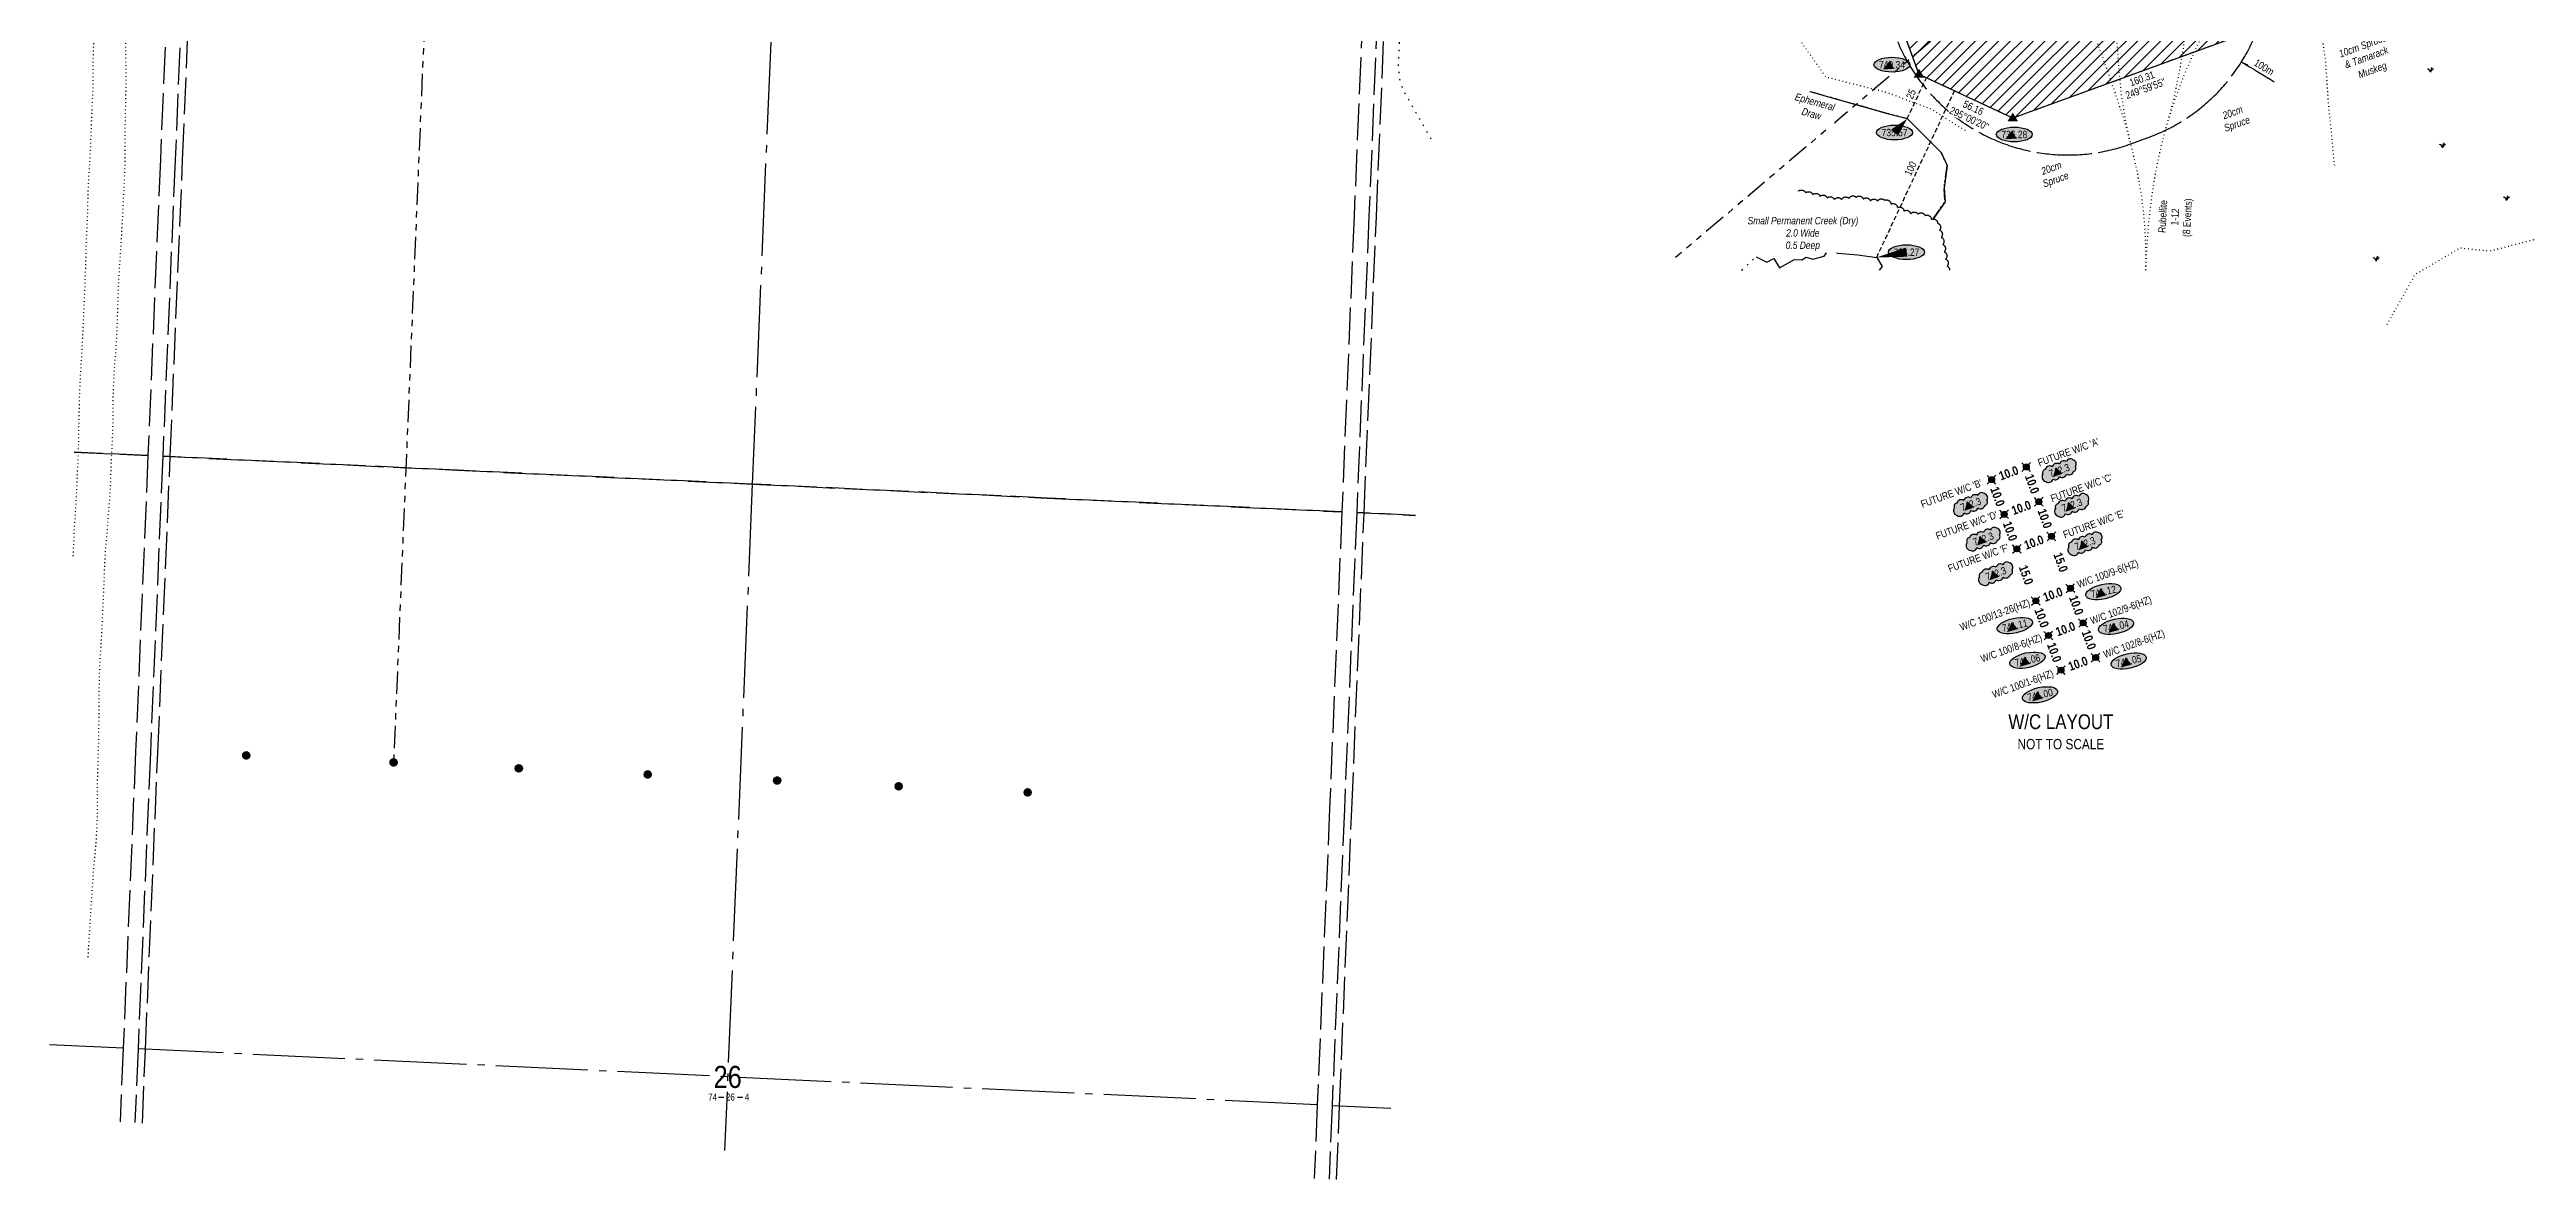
# Model space of a CAD drawing. Extents: x 316196 to 321784, y 6147332 to 6151625.
# Drawn here: x 316196 to 319555, y 6147332 to 6148864 of the extents above; entities that cross this region are included whole.
import ezdxf
from ezdxf.enums import TextEntityAlignment as Align

# ---------------------------------------------------------------- set-up
doc = ezdxf.new("R2010")
doc.units = 0
doc.header["$LTSCALE"] = 5
for name, pattern in [('0', [1, 1, 0]), ('foc-ACCESSROAD', [3.75, 2.5, -1.25]), ('foc-BUFFER', [16.75, 15, -1.75]), ('foc-DOT', [1, 0.2, -0.8]), ('foc-DRILLPATH', [14.75, 6, -1.75, 1.75, -1.75, 1.75, -1.75]), ('foc-QUARTERLINE', [33, 25, -3, 2, -3]), ('foc-TIELINE', [1.875, 1.25, -0.625]), ('foc-TOPO', [1, 0.2, -0.8]), ('foc-TOPO-ephemeral', [6.25, 3.125, -0.625, 0.625, -0.625, 0.625, -0.625]), ('foc-UNSURVEYED', [12.5, 10, -2.5]), ('foc-WHEELTRACKS', [2, 0.4, -1.6])]:
    doc.linetypes.add(name, pattern=pattern)
for name, color, linetype in [('10', 1, 'Continuous'), ('9', 3, 'Continuous'), ('ABADATA-DRILL-T', 8, 'Continuous'), ('AUX-BUFFER', 7, 'foc-BUFFER'), ('C-WS', 13, 'foc-ACCESSROAD'), ('DETAIL-HZ-Existing', 8, 'foc-DOT'), ('DETAIL-T', 7, 'Continuous'), ('L-BD', 7, 'Continuous'), ('L-BD1', 253, 'Continuous'), ('L-MON', 1, 'Continuous'), ('L-SECLBL', 7, 'Continuous'), ('L-SECQ', 8, 'foc-QUARTERLINE'), ('L-USEC', 7, 'foc-UNSURVEYED'), ('P-ELEVATION', 7, 'Continuous'), ('P-PDRILLPATH', 12, 'foc-DRILLPATH'), ('P-PROPOSED', 10, 'Continuous'), ('P-PROPOSED-EXISTING-H', 59, 'Continuous'), ('P-TXT', 4, 'Continuous'), ('T-BUSH', 110, '0'), ('T-BUSH-T', 110, 'Continuous'), ('T-CREEK', 160, 'Continuous'), ('T-DRAW', 143, 'foc-TOPO-ephemeral'), ('T-GENERAL', 48, 'foc-TOPO'), ('T-LOW-AREA', 48, 'foc-TOPO'), ('T-TIE', 201, 'foc-TIELINE'), ('T-VEGETATION CHANGE', 104, 'foc-TOPO'), ('T-WATER-P3', 160, 'foc-WHEELTRACKS'), ('T-WATER-T', 170, 'Continuous')]:
    doc.layers.add(name, color=color, linetype=linetype)
doc.layers.add('T-TEXT', color=48, linetype='Continuous', lineweight=18)
doc.layers.add('T-TIE-T', color=201, linetype='Continuous', lineweight=18)
doc.styles.add('80', font='ARIALN.TTF', dxfattribs={"height": 10})
doc.styles.add('80CG', font='ARIALN.TTF', dxfattribs={"height": 10})
doc.styles.add('80L', font='ARIALN.TTF', dxfattribs={"height": 10})
doc.styles.add('80LS', font='ARIALNI.TTF', dxfattribs={"height": 10})
doc.styles.add('BOLD', font='ARIALNB.TTF')
doc.styles.add('foc-LtypeFont', font='ARIALN.TTF', dxfattribs={"height": 7.35})
doc.styles.add('SIMPLEX', font='ARIALN.TTF')
doc.linetypes.add('foc-TOPO-flowdirection-NOLINE', pattern='A,0,[">",foc-LtypeFont,S=0.3,R=0,X=0,Y=-0.945],-20,[">",foc-LtypeFont,S=0.3,R=0,X=0,Y=-0.945],0', length=20)
doc.dimstyles.new('CG2011', dxfattribs={"dimscale": 5, "dimtxt": 9, "dimasz": 2, "dimexe": 0.2, "dimexo": 0.0625, "dimgap": 0.5, "dimtad": 0, "dimtih": 1, "dimtoh": 1, "dimzin": 0, "dimdsep": 46, "dimtxsty": '80CG', "dimcen": 0.1, "dimse1": 1, "dimse2": 1, "dimclrd": 256, "dimclrt": 256, "dimaunit": 1, "dimadec": 4, "dimazin": 0, "dimtfac": 0.06, "dimtofl": 0, "dimtmove": 0, "dimatfit": 1, "dimfxl": 0.2, "dimtolj": 1, "dimtzin": 0, "dimlwd": -1, "dimarcsym": 0})

# ---------------------------------------------------------------- blocks, each defined once
blk = doc.blocks.new('L-SECLBL')
at = {"layer": '9', "color": 7}
for p, q in [((-5.1, -27.8), (-12.3, -27.8)), ((20.7, -27.8), (13.5, -27.8))]:
    blk.add_line(p, q, dxfattribs=at)
at = {"layer": '10', "color": 2, "style": 'SIMPLEX'}
blk.add_attdef('SEC', text='', height=30, dxfattribs=at).set_placement((0, 0), align=Align.MIDDLE)
at = {"layer": '10', "color": 5, "style": '80L'}
blk.add_attdef('TWP', text='', height=9.5, dxfattribs=at).set_placement((-14.4, -27.4), align=Align.MIDDLE_RIGHT)
blk.add_attdef('RGE', text='', height=9.5, dxfattribs=at).set_placement((3.6, -27.4), align=Align.MIDDLE_CENTER)
blk.add_attdef('MER', text='', height=9.5, dxfattribs=at).set_placement((23.2, -27.4), align=Align.MIDDLE_LEFT)
blk = doc.blocks.new('plbh')
at = {"layer": 'L-MON'}
h = blk.add_hatch(color=255, dxfattribs=at)
h.dxf.hatch_style = 1
edge = h.paths.add_edge_path()
edge.add_arc((0, 0), 1.16, 0, 360)
h = blk.add_hatch(color=256, dxfattribs=at)
h.dxf.hatch_style = 1
h.paths.add_polyline_path([(-0.96, 0, 1), (0.96, 0, 1)])
h.paths.add_polyline_path([(0.91, 0, -1), (-0.91, 0, -1)], flags=16)
h.paths.add_polyline_path([(0.45, 0, -1), (-0.45, 0, -1)], flags=0)
h = blk.add_hatch(color=256, dxfattribs=at)
h.dxf.hatch_style = 1
h.paths.add_polyline_path([(-0.45, 0, 1), (0.45, 0, 1)])
h.paths.add_polyline_path([(0.4, 0, -1), (-0.4, 0, -1)], flags=16)
at = {"layer": 'L-MON', "color": 240}
for radius in [0.96, 0.91, 0.45, 0.4]:
    blk.add_circle((0, 0), radius, dxfattribs=at)
blk = doc.blocks.new('MUSK')
at = {"layer": 'T-GENERAL', "linetype": 'Continuous'}
for centre, radius, start, end in [((-0.86, 0.03), 0.856, 357.79145, 88.28967), ((1.86, 0.15), 1.86, 140.73204, 184.68714), ((1.91, -0.8), 2.08, 122.44271, 157.21454)]:
    blk.add_arc(centre, radius, start, end, dxfattribs=at)
blk = doc.blocks.new('we')
at = {"layer": 'P-ELEVATION'}
h = blk.add_hatch(color=111, dxfattribs=at)
h.dxf.hatch_style = 1
edge = h.paths.add_edge_path()
edge.add_ellipse((0, 0), major_axis=(-24.4, 0), ratio=0.410256, start_angle=0, end_angle=360)
at = {"layer": 'P-ELEVATION', "color": 7, "flags": 128}
blk.add_lwpolyline([(0, 0, 12.5, 0, 0), (-12.4, -6.4, 0, 0, 0)], format="xyseb", dxfattribs=at)
at = {"layer": 'P-ELEVATION', "color": 7}
blk.add_ellipse((0, 0), major_axis=(-24.4, 0), ratio=0.410256, dxfattribs=at)
at = {"layer": 'P-ELEVATION', "style": '80'}
blk.add_attdef('ELEVATION', text='', height=10, dxfattribs=at).set_placement((0, 0), align=Align.MIDDLE_CENTER)
blk = doc.blocks.new('WC')
at = {"layer": 'L-MON'}
h = blk.add_hatch(color=255, dxfattribs=at)
h.dxf.hatch_style = 1
edge = h.paths.add_edge_path()
edge.add_arc((0, 0), 0.9, 0, 360)
at = {"layer": 'L-MON', "color": 240, "flags": 128}
for points in [[(-0.62, 0.5), (-1.23, 1.12)], [(0.52, 0.61), (1.13, 1.21)], [(-1.18, -1.18), (-0.56, -0.57)], [(1.16, -1.18), (0.56, -0.57)]]:
    blk.add_lwpolyline(points, dxfattribs=at)
at = {"layer": 'L-MON', "color": 240}
for radius in [0.8, 0.373]:
    blk.add_circle((0, 0), radius, dxfattribs=at)
blk = doc.blocks.new('*U612')
at = {"layer": 'P-ELEVATION'}
h = blk.add_hatch(color=111, dxfattribs=at)
h.dxf.hatch_style = 1
edge = h.paths.add_edge_path()
edge.add_arc((-17.4, -4.5), 6.1, 215, 325)
edge.add_arc((-7.4, -4.5), 6.1, 215, 325)
edge.add_arc((2.6, -4.5), 6.1, 215, 325)
edge.add_arc((12.7, -4.5), 6.1, 215, 325)
edge.add_arc((18.1, -3.7), 4.32, 263.4336, 373.4336)
edge.add_arc((18.8, 2.3), 6.1, 305, 415)
edge.add_arc((17.5, 4.4), 5.69, 30.6955, 140.6955)
edge.add_arc((8.1, 4.5), 6.1, 35, 145)
edge.add_arc((-1.9, 4.5), 6.1, 35, 145)
edge.add_arc((-11.9, 4.5), 6.1, 35, 145)
edge.add_arc((-18, 3.8), 4.33, 75.4261, 185.4261)
edge.add_arc((-18.4, -2.3), 6.96, 125, 235)
at = {"color": 240, "flags": 128}
blk.add_lwpolyline([(-22.4, -8, 0.520567), (-12.3, -8, 0.520567), (-2.4, -8, 0.520567), (7.6, -8, 0.520567), (17.6, -8, 0.520567), (22.4, -2.7, 0.520567), (22.4, 7.3, 0.520567), (13.1, 8, 0.520567), (3.1, 8, 0.520567), (-6.9, 8, 0.520567), (-16.9, 8, 0.520567), (-22.4, 3.4, 0.520567)], format="xyb", close=True, dxfattribs=at)
at = {"layer": 'P-ELEVATION', "color": 240, "flags": 128}
blk.add_lwpolyline([(0, 0, 12.5, 0, 0), (-11.1, -5.5, 0, 0, 0)], format="xyseb", dxfattribs=at)
at = {"layer": 'P-ELEVATION', "color": 240, "style": '80'}
blk.add_attdef('ELEVATION', text='', height=10, dxfattribs=at).set_placement((0, 0), align=Align.MIDDLE_CENTER)
blk = doc.blocks.new('*U625')
at = {"layer": 'P-ELEVATION'}
h = blk.add_hatch(color=111, dxfattribs=at)
h.dxf.hatch_style = 1
edge = h.paths.add_edge_path()
edge.add_ellipse((0, 0), major_axis=(-24.4, 0), ratio=0.410256, start_angle=0, end_angle=360)
at = {"layer": 'P-ELEVATION', "color": 7, "flags": 128}
blk.add_lwpolyline([(0, 0, 12.5, 0, 0), (17.2, 18.8, 0, 0, 0)], format="xyseb", dxfattribs=at)
at = {"layer": 'P-ELEVATION', "color": 7}
blk.add_ellipse((0, 0), major_axis=(-24.4, 0), ratio=0.410256, dxfattribs=at)
at = {"layer": 'P-ELEVATION', "style": '80'}
blk.add_attdef('ELEVATION', text='', height=10, dxfattribs=at).set_placement((0, 0), align=Align.MIDDLE_CENTER)
blk = doc.blocks.new('*U626')
at = {"layer": 'P-ELEVATION'}
h = blk.add_hatch(color=111, dxfattribs=at)
h.dxf.hatch_style = 1
edge = h.paths.add_edge_path()
edge.add_ellipse((0, 0), major_axis=(-24.4, 0), ratio=0.410256, start_angle=0, end_angle=360)
at = {"layer": 'P-ELEVATION', "color": 7, "flags": 128}
blk.add_lwpolyline([(0, 0, 12.5, 0, 0), (-40.3, -7.1, 0, 0, 0)], format="xyseb", dxfattribs=at)
at = {"layer": 'P-ELEVATION', "color": 7}
blk.add_ellipse((0, 0), major_axis=(-24.4, 0), ratio=0.410256, dxfattribs=at)
at = {"layer": 'P-ELEVATION', "style": '80'}
blk.add_attdef('ELEVATION', text='', height=10, dxfattribs=at).set_placement((0, 0), align=Align.MIDDLE_CENTER)
blk = doc.blocks.new('STRIA')
blk.add_hatch(color=255).paths.add_polyline_path([(-0.04, 1.52), (-1.47, -0.87), (1.39, -0.87)])
blk = doc.blocks.new('STRIAA')
blk.add_blockref('STRIA', (0, 0))
blk = doc.blocks.new('STRIB')
at = {"color": 1}
blk.add_solid([(-1.12, -0.67), (-0.04, 1.13), (1.04, -0.67)], dxfattribs=at)
blk = doc.blocks.new('STRIBB')
blk.add_blockref('STRIB', (0, 0))
blk = doc.blocks.new('STRICC')
for name in ['STRIAA', 'STRIBB']:
    blk.add_blockref(name, (0, 0))
blk = doc.blocks.new('fdspike')
blk.add_blockref('STRICC', (0, 0))

msp = doc.modelspace()

# ---------------------------------------------------------------- hatches: boundary and pattern name
at = {"layer": 'P-PROPOSED-EXISTING-H'}
h = msp.add_hatch(dxfattribs=at)
h.set_pattern_fill('ANSI31', color=256, scale=3.499628, style=0)
h.set_pattern_definition([(45, (-1912.095, 1755.171), (-7.856888594, 7.856888594), [])])
h.paths.add_polyline_path([(318620.606, 6149134.291), (319090.399, 6149305.293), (319190.591, 6149029.887), (319234.816, 6148908.527), (318858.258, 6148771.462), (318731.041, 6148830.799)])

# ---------------------------------------------------------------- linework, layer by layer
at = {"layer": 'DETAIL-HZ-Existing', "flags": 128}
for points in [[(316285.151, 6149643.61), (316286.145, 6149642.044), (316295.728, 6149625.448), (316304.283, 6149608.204), (316311.805, 6149590.463), (316318.224, 6149572.638), (316323.455, 6149554.182), (316327.249, 6149535.367), (316329.461, 6149516.287), (316330.084, 6149497.034), (316329.181, 6149471.209), (316327.954, 6149451.994), (316326.798, 6149432.795), (316325.786, 6149413.681), (316324.684, 6149394.571), (316323.478, 6149375.384), (316322.386, 6149356.263), (316321.419, 6149337.037), (316320.628, 6149317.943), (316320.025, 6149298.812), (316319.689, 6149279.599), (316319.619, 6149260.275), (316319.161, 6149241.017), (316318.215, 6149221.8), (316317.432, 6149202.656), (316316.467, 6149183.73), (316315.172, 6149164.557), (316313.916, 6149145.343), (316312.6, 6149126.151), (316311.113, 6149106.947), (316309.582, 6149087.854), (316308.007, 6149068.693), (316306.464, 6149049.571), (316304.966, 6149030.337), (316303.484, 6149010.992), (316302.203, 6148991.909), (316301.177, 6148972.705), (316300.368, 6148953.422), (316299.79, 6148934.179), (316299.423, 6148914.938), (316299.255, 6148895.668), (316299.208, 6148876.413), (316299.325, 6148857.271), (316299.605, 6148838.173), (316299.73, 6148818.961), (316299.367, 6148799.829), (316298.837, 6148780.744), (316298.47, 6148761.753), (316298.461, 6148742.927), (316298.521, 6148723.618), (316298.106, 6148704.418), (316297.326, 6148685.124), (316296.41, 6148665.915), (316295.432, 6148646.409), (316294.458, 6148627.013), (316293.442, 6148608.289), (316292.216, 6148589.094), (316290.965, 6148570.249), (316289.81, 6148551.081), (316289.038, 6148531.967), (316288.451, 6148513.205), (316287.817, 6148494.515), (316287.092, 6148476.049), (316285.874, 6148457.043), (316284.427, 6148438.288), (316283.23, 6148419.311), (316282.4, 6148400.009), (316281.979, 6148380.9), (316281.973, 6148362.153), (316281.559, 6148343.484), (316280.568, 6148324.399), (316279.651, 6148305.401), (316279.03, 6148286.781), (316278.397, 6148267.891), (316277.177, 6148249.065), (316275.604, 6148230.184), (316274.047, 6148211.453), (316272.435, 6148192.584), (316271.157, 6148173.581), (316270.346, 6148154.718), (316269.559, 6148135.505), (316268.727, 6148116.613), (316267.855, 6148097.993), (316267.057, 6148078.72), (316265.938, 6148059.45), (316264.676, 6148040.356), (316263.799, 6148021.366), (316263.302, 6148002.13), (316263.081, 6147982.772), (316262.869, 6147963.414), (316262.839, 6147944.108), (316262.57, 6147924.812), (316261.928, 6147905.452), (316261.316, 6147886.111), (316260.808, 6147866.835), (316260.81, 6147847.558), (316260.741, 6147828.264), (316260.19, 6147809.181), (316259.187, 6147790.046), (316257.495, 6147770.94), (316255.707, 6147751.718), (316254.273, 6147732.561), (316253.066, 6147713.575), (316251.869, 6147694.348), (316250.693, 6147675.161), (316249.489, 6147656.015), (316247.946, 6147631.157)], [(316283.191, 6149596.669), (316285.912, 6149579.479), (316287.513, 6149560.615), (316287.649, 6149541.432), (316286.563, 6149522.251), (316284.95, 6149503.112), (316283.323, 6149483.913), (316281.391, 6149458.152), (316280.155, 6149438.937), (316279.029, 6149419.737), (316278.087, 6149400.619), (316277.314, 6149381.485), (316276.568, 6149362.289), (316275.965, 6149343.148), (316275.278, 6149323.9), (316274.387, 6149304.81), (316273.305, 6149285.709), (316272.02, 6149266.536), (316270.91, 6149247.245), (316269.852, 6149228.003), (316268.447, 6149208.815), (316266.407, 6149189.794), (316264.34, 6149170.804), (316263.292, 6149151.801), (316262.902, 6149132.961), (316262.561, 6149113.628), (316262.175, 6149094.417), (316261.725, 6149075.099), (316261.128, 6149055.857), (316260.387, 6149036.531), (316259.771, 6149017.32), (316259.416, 6148998.599), (316259.41, 6148979.382), (316259.709, 6148960.513), (316259.715, 6148941.336), (316258.974, 6148922.24), (316257.748, 6148903.525), (316256.484, 6148884.852), (316255.543, 6148865.995), (316255.034, 6148846.949), (316255.015, 6148828.143), (316254.808, 6148809.135), (316253.929, 6148789.855), (316253.018, 6148770.767), (316252.302, 6148752.03), (316251.639, 6148733.372), (316250.658, 6148714.286), (316249.412, 6148695.311), (316248.411, 6148676.707), (316247.908, 6148657.802), (316247.406, 6148638.936), (316246.532, 6148620.016), (316245.764, 6148601.232), (316245.23, 6148582.297), (316244.671, 6148563.264), (316243.937, 6148543.868), (316243.233, 6148525.171), (316242.43, 6148506.278), (316241.549, 6148487.669), (316240.611, 6148468.401), (316239.531, 6148449.119), (316238.33, 6148430.023), (316237.263, 6148411.041), (316236.546, 6148391.804), (316236.094, 6148372.446), (316235.712, 6148353.095), (316235.443, 6148333.799), (316234.924, 6148314.504), (316233.982, 6148295.167), (316233.15, 6148275.824), (316232.312, 6148256.563), (316231.114, 6148237.326), (316229.856, 6148218.072), (316228.816, 6148198.999), (316228.387, 6148189.969), (316227.852, 6148176.99)], [(319038.559, 6148565.455), (319038.737, 6148578.362), (319038.604, 6148598.585), (319036.745, 6148632.617), (319032.703, 6148666.49), (319026.649, 6148700.122), (319018.953, 6148733.396), (319009.892, 6148766.327), (318999.44, 6148798.891), (318988.149, 6148831.164), (318976.654, 6148863.321), (318964.391, 6148895.06), (318950.811, 6148926.427), (318936.212, 6148957.387), (318920.208, 6148987.606), (318902.459, 6149016.82), (318882.548, 6149044.574), (318874, 6149055.589), (318861.837, 6149071.735), (318841.88, 6149099.591), (318822.916, 6149127.855), (318804.726, 6149156.688), (318787.615, 6149186.176), (318771.223, 6149216.135), (318755.459, 6149246.719), (318741.166, 6149277.791), (318727.994, 6149309.342), (318716.216, 6149341.336), (318706.015, 6149373.914), (318697.157, 6149406.912), (318690.023, 6149440.463), (318685.076, 6149474.248), (318682.008, 6149508.08), (318680.189, 6149542.461), (318680.145, 6149562.047)], [(319038.559, 6148565.455), (319038.737, 6148578.362), (319038.604, 6148598.585), (319036.745, 6148632.617), (319032.703, 6148666.49), (319026.649, 6148700.122), (319018.953, 6148733.396), (319009.892, 6148766.327), (318999.44, 6148798.891), (318988.149, 6148831.164), (318976.654, 6148863.321), (318964.391, 6148895.06), (318950.811, 6148926.427), (318936.212, 6148957.387), (318920.208, 6148987.606), (318912.734, 6149000.403), (318902.459, 6149016.82), (318893.999, 6149029.959), (318884.12, 6149045.659), (318866.909, 6149075.177), (318851.191, 6149105.658), (318837.198, 6149136.743), (318825.197, 6149168.771), (318815.146, 6149201.368), (318806.668, 6149234.475), (318799.791, 6149268.165), (318794.821, 6149302.002), (318791.56, 6149336.017), (318789.802, 6149370.07), (318789.65, 6149404.231), (318791.073, 6149438.351), (318792.015, 6149451.949), (318793.576, 6149472.577), (318796.396, 6149506.614), (318799.47, 6149540.716), (318801.489, 6149562.047)], [(319038.559, 6148565.455), (319038.737, 6148578.362), (319038.604, 6148598.585), (319036.745, 6148632.617), (319032.703, 6148666.49), (319026.649, 6148700.122), (319018.953, 6148733.396), (319009.892, 6148766.327), (318999.44, 6148798.891), (318988.149, 6148831.164), (318976.654, 6148863.321), (318964.391, 6148895.06), (318958.787, 6148908.905), (318952.031, 6148926.902), (318941.298, 6148959.327), (318932.059, 6148992.19), (318924.212, 6149025.446), (318918.082, 6149059.056), (318913.866, 6149092.961), (318911.314, 6149127.172), (318910.509, 6149161.285), (318911.184, 6149195.462), (318911.794, 6149210.099), (318912.855, 6149229.547), (318915.75, 6149263.581), (318919.429, 6149297.782), (318922.973, 6149331.789), (318926.069, 6149365.839), (318928.688, 6149399.835), (318930.885, 6149433.923), (318933.057, 6149468.012), (318935.11, 6149502.256), (318936.434, 6149536.406), (318937.203, 6149562.047)], [(319038.559, 6148565.455), (319038.737, 6148578.362), (319038.604, 6148598.585), (319036.745, 6148632.617), (319032.703, 6148666.49), (319026.649, 6148700.122), (319018.953, 6148733.396), (319015.261, 6148748.663), (319011.385, 6148766.716), (319005.91, 6148800.448), (319002.35, 6148834.476), (318999.941, 6148868.531), (318999.007, 6148902.524), (318999.981, 6148936.688), (319000.937, 6148952.412), (319002.28, 6148970.822), (319004.927, 6149004.916), (319006.826, 6149039.067), (319008.175, 6149073.215), (319010.397, 6149107.302), (319013.499, 6149141.478), (319016.193, 6149175.495), (319018.391, 6149209.608), (319020.487, 6149243.675), (319022.259, 6149277.781), (319023.791, 6149312.122), (319025.291, 6149346.289), (319026.491, 6149380.469), (319027.611, 6149414.527), (319028.859, 6149448.654), (319030.056, 6149482.784), (319031.36, 6149517.059), (319032.335, 6149551.224), (319032.485, 6149562.047)]]:
    msp.add_lwpolyline(points, dxfattribs=at)
at = {"layer": 'L-SECQ'}
for p, q in [((317215.163, 6149863.758), (317149.107, 6148275.108)), ((317149.107, 6148275.108), (317111.534, 6147371.36)), ((316296.122, 6147510.024), (316196.243, 6147514.748)), ((317915.151, 6147433.456), (316316.219, 6147509.185)), ((317935.249, 6147432.625), (318015.035, 6147428.845))]:
    msp.add_line(p, q, dxfattribs=at)
at = {"layer": 'L-USEC'}
for p, q in [((316363.257, 6149117.604), (316346.472, 6148715.709)), ((316383.354, 6149116.764), (316366.569, 6148714.869)), ((316376.611, 6148714.287), (316393.397, 6149116.181)), ((317981.704, 6149041.247), (317965.064, 6148639.3)), ((318001.801, 6149040.415), (317985.161, 6148638.468)), ((317995.204, 6148637.878), (318011.844, 6149039.825)), ((316346.472, 6148715.709), (316329.688, 6148313.814)), ((316366.569, 6148714.869), (316349.786, 6148312.975)), ((316359.827, 6148312.391), (316376.611, 6148714.287)), ((317965.064, 6148639.3), (317948.426, 6148237.352)), ((317985.161, 6148638.468), (317968.523, 6148236.52)), ((317978.565, 6148235.929), (317995.204, 6148637.878)), ((316329.688, 6148313.814), (316229.812, 6148318.532)), ((316229.812, 6148318.532), (316329.688, 6148313.814)), ((316329.688, 6148313.814), (316312.905, 6147911.92)), ((316349.786, 6148312.975), (316333.002, 6147911.081)), ((316343.043, 6147910.496), (316359.827, 6148312.391)), ((316749.439, 6148293.987), (316349.786, 6148312.975)), ((316349.786, 6148312.975), (316749.439, 6148293.987)), ((317149.107, 6148275.108), (316749.439, 6148293.987)), ((316749.439, 6148293.987), (317149.107, 6148275.108)), ((317548.766, 6148256.23), (317149.107, 6148275.108)), ((317149.107, 6148275.108), (317548.766, 6148256.23)), ((317948.426, 6148237.352), (317548.766, 6148256.23)), ((317548.766, 6148256.23), (317948.426, 6148237.352)), ((317948.426, 6148237.352), (317931.787, 6147835.405)), ((317968.523, 6148236.52), (317951.885, 6147834.573)), ((317961.927, 6147833.981), (317978.565, 6148235.929)), ((318048.312, 6148232.728), (317968.523, 6148236.52)), ((317968.523, 6148236.52), (318048.312, 6148232.728)), ((316312.905, 6147911.92), (316296.122, 6147510.024)), ((316333.002, 6147911.081), (316316.219, 6147509.185)), ((316326.261, 6147508.599), (316343.043, 6147910.496)), ((317931.787, 6147835.405), (317915.151, 6147433.456)), ((317951.885, 6147834.573), (317935.249, 6147432.625)), ((317945.29, 6147432.031), (317961.927, 6147833.981)), ((316296.122, 6147510.024), (316291.951, 6147410.12)), ((316316.219, 6147509.185), (316312.043, 6147409.17)), ((316322.09, 6147408.695), (316326.261, 6147508.599)), ((317915.151, 6147433.456), (317911.016, 6147333.551)), ((317935.249, 6147432.625), (317931.109, 6147332.601)), ((317941.155, 6147332.126), (317945.29, 6147432.031))]:
    msp.add_line(p, q, dxfattribs=at)
at = {"layer": 'P-PDRILLPATH', "flags": 128}
for points in [[(317178.024, 6150161.77), (316743.685, 6149836.895), (316662.695, 6147897.7)], [(318915.5, 6149018.415), (318400.965, 6148582.587)]]:
    msp.add_lwpolyline(points, dxfattribs=at)
at = {"layer": 'T-BUSH', "flags": 128}
msp.add_lwpolyline([(318567.438, 6148672.418, -0.52056705), (318577.174, 6148670.142, -0.52056705), (318586.911, 6148667.866, -0.52056705), (318596.647, 6148665.59, -0.52056705), (318606.384, 6148663.313, -0.52056705), (318616.12, 6148661.036, -0.52056705), (318625.963, 6148661.135, -0.52056705), (318635.847, 6148662.644, -0.52056705), (318645.732, 6148664.153, -0.52056705), (318655.399, 6148661.843, -0.52056705), (318665.049, 6148659.223, -0.52056705), (318674.752, 6148659.02, -0.52056705), (318684.236, 6148659.953, -0.52056705), (318692.916, 6148654.99, -0.52056705), (318701.68, 6148650.181, -0.52056705), (318710.543, 6148645.551, -0.52056705), (318719.609, 6148641.612, -0.52056705), (318729.604, 6148641.33, -0.52056705), (318739.129, 6148639.46, -0.52056705), (318747.661, 6148634.247, -0.52056705), (318756.193, 6148629.033, -0.52056705), (318758.823, 6148619.599, -0.52056705), (318761, 6148609.84, -0.52056705), (318763.176, 6148600.081, -0.52056705), (318765.121, 6148590.273, -0.52056705), (318767.03, 6148580.458, -0.52056705), (318768.939, 6148570.643, -0.27903006), (318772.548, 6148565.455, -0.27903006)], format="xyb", dxfattribs=at)
at = {"layer": 'T-CREEK', "color": 48, "flags": 128}
msp.add_lwpolyline([(318509.943, 6148583.287), (318524.398, 6148576.309), (318533.973, 6148581.152), (318541.936, 6148568.442), (318562.018, 6148579.629), (318572.188, 6148579.274), (318578.021, 6148582.867), (318586.911, 6148580.237), (318602.131, 6148584.357), (318609.628, 6148595.199), (318620.996, 6148588.194), (318647.978, 6148586.217), (318673.573, 6148582.482), (318681.098, 6148570.264), (318676.806, 6148565.455)], dxfattribs=at)
at = {"layer": 'T-CREEK', "color": 48, "linetype": 'foc-TOPO-flowdirection-NOLINE', "flags": 128}
msp.add_lwpolyline([(318509.943, 6148583.287), (318524.398, 6148576.309), (318533.973, 6148581.152), (318541.936, 6148568.442), (318562.018, 6148579.629), (318572.188, 6148579.274), (318578.021, 6148582.867), (318586.911, 6148580.237), (318602.131, 6148584.357), (318609.628, 6148595.199), (318620.996, 6148588.194), (318647.978, 6148586.217), (318673.573, 6148582.482), (318681.098, 6148570.264), (318676.806, 6148565.455)], dxfattribs=at)
at = {"layer": 'T-DRAW', "color": 48, "flags": 128}
msp.add_lwpolyline([(318749.613, 6148633.897), (318766.213, 6148658.049), (318764.988, 6148676.522), (318769.241, 6148707.174), (318760.986, 6148724.754), (318715.066, 6148770.754), (318689.403, 6148777.239), (318582.998, 6148807.422)], dxfattribs=at)
at = {"layer": 'T-DRAW', "color": 48, "linetype": 'foc-TOPO-flowdirection-NOLINE', "flags": 128}
msp.add_lwpolyline([(318582.998, 6148807.422), (318689.403, 6148777.239), (318715.066, 6148770.754), (318760.986, 6148724.754), (318769.241, 6148707.174), (318764.988, 6148676.522), (318766.213, 6148658.049), (318749.613, 6148633.897)], dxfattribs=at)
at = {"layer": 'T-LOW-AREA', "flags": 128}
msp.add_lwpolyline([(319294.532, 6148707.267), (319286.094, 6148793.462), (319282.096, 6148851.028), (319272.851, 6148912.992), (319280.994, 6148972.68), (319350.969, 6148998.863), (319389.128, 6148996.854), (319449.987, 6148984.097), (319499.224, 6148966.629), (319536.87, 6148925.828), (319553.837, 6148900.923), (319574.366, 6148870.623), (319583.612, 6148831.326), (319637.897, 6148819.448), (319695.205, 6148833.367), (319752.78, 6148870.623), (319842.712, 6148917.01), (319878.127, 6148951.123), (319896.275, 6148984.164), (319918.072, 6149025.983), (319938.958, 6149069.543), (319974.373, 6149117.64), (320026.928, 6149146.046), (320055.938, 6149148.945), (320090.75, 6149125.752), (320119.761, 6149101.109), (320141.518, 6149079.365), (320170.529, 6149043.125), (320199.539, 6149018.482), (320224.198, 6148989.49), (320250.307, 6148969.195), (320286.57, 6148943.103), (320330.086, 6148898.165), (320347.492, 6148854.677), (320306.878, 6148840.181), (320264.812, 6148837.282), (320224.198, 6148814.089), (320206.792, 6148767.701), (320196.638, 6148716.966), (320173.43, 6148672.028), (320147.321, 6148651.734), (320109.607, 6148640.137), (320044.334, 6148657.532), (319967.456, 6148692.323), (319923.941, 6148748.857), (319880.425, 6148789.445), (319839.811, 6148816.988), (319793.394, 6148792.345), (319745.527, 6148754.655), (319710.715, 6148721.314), (319674.243, 6148710.792), (319637.003, 6148700.275), (319624.135, 6148687.009), (319571.465, 6148608.246), (319504.741, 6148590.851), (319464.127, 6148595.2), (319403.205, 6148558.96), (319364.041, 6148489.379)], dxfattribs=at)
at = {"layer": 'T-TIE'}
msp.add_line((318715.066, 6148770.754), (318740.923, 6148826.19), dxfattribs=at)
at = {"layer": 'T-VEGETATION CHANGE', "flags": 128}
msp.add_lwpolyline([(318793.868, 6148754.722), (318778.001, 6148764.082), (318748.691, 6148783.034), (318687.211, 6148806.064), (318604.633, 6148827.037), (318549.141, 6148906.109), (318554.233, 6149097.422), (318578.253, 6149197.752), (318590.473, 6149242.814), (318614.876, 6149270.392), (318648.573, 6149321.889), (318683.396, 6149401.261), (318691.931, 6149475.962)], dxfattribs=at)
at = {"layer": 'T-WATER-P3', "flags": 128}
msp.add_lwpolyline([(318069.436, 6148743.026), (318032.03, 6148809.024), (318027.129, 6148823.914), (318025.207, 6148841.126), (318026.707, 6148881.178), (318032.188, 6148916.561), (318050.5, 6148977.594), (318054.125, 6148994.315), (318051.025, 6149010.622), (318055.291, 6149046.956), (318070.995, 6149093.915), (318081.471, 6149233.86), (318079.806, 6149271.419), (318055.94, 6149347.997), (318037.705, 6149389.954), (318030.572, 6149421.771), (318031.012, 6149440.913), (318047.294, 6149503.411)], dxfattribs=at)
at = {"layer": 'T-WATER-P3', "color": 48, "flags": 128}
msp.add_lwpolyline([(318490.445, 6148565.455), (318509.943, 6148583.287)], dxfattribs=at)

# ---------------------------------------------------------------- block references
at = {"xscale": 0.99989367, "yscale": 0.99989367, "zscale": 0.99989367, "rotation": 20.00124663065869}
for p in [(318921.124, 6148293.622), (318801.004, 6148247.732), (318938.224, 6148246.643), (318818.104, 6148200.753), (318956.146, 6148194.458), (318835.204, 6148153.774)]:
    msp.add_blockref('*U612', p, dxfattribs=at).add_auto_attribs({'ELEVATION': '742.3'})
at = {"rotation": 12.50382330495405}
for p, values in [((318980.974, 6148129.194), {'ELEVATION': '741.12'}), ((318860.855, 6148083.305), {'ELEVATION': '741.11'}), ((318998.074, 6148082.215), {'ELEVATION': '741.04'}), ((318877.955, 6148036.326), {'ELEVATION': '741.06'}), ((319015.174, 6148035.236), {'ELEVATION': '741.05'}), ((318895.055, 6147989.346), {'ELEVATION': '741.00'})]:
    msp.add_blockref('we', p, dxfattribs=at).add_auto_attribs(values)
at = {"layer": 'L-MON', "xscale": 5, "yscale": 5, "zscale": 5}
for p in [(318731.041, 6148830.799), (318858.258, 6148771.462)]:
    msp.add_blockref('fdspike', p, dxfattribs=at)
at = {"layer": 'L-MON', "color": 5, "xscale": 4.999468349999992, "yscale": 4.999468349999992, "zscale": 4.999468349999992}
for p in [(318829.439, 6148281.161), (318876.418, 6148298.261), (318893.518, 6148251.282), (318846.539, 6148234.181), (318863.639, 6148187.202), (318910.619, 6148204.302), (318889.289, 6148116.733), (318936.269, 6148133.833), (318953.369, 6148086.854), (318906.39, 6148069.754), (318923.49, 6148022.775), (318970.469, 6148039.875)]:
    msp.add_blockref('WC', p, dxfattribs=at)
at = {"layer": 'L-MON', "color": 3, "xscale": 4.999468349999992, "yscale": 4.999468349999992, "zscale": 4.999468349999992}
for p in [(316462.939, 6147907.19), (316662.695, 6147897.7), (316832.49, 6147889.661), (317007.279, 6147881.404), (317182.786, 6147873.114), (317347.587, 6147865.329), (317522.377, 6147857.073)]:
    msp.add_blockref('plbh', p, dxfattribs=at)
at = {"layer": 'L-SECLBL', "color": 1, "xscale": 0.99989367, "yscale": 0.99989367, "zscale": 0.99989367}
msp.add_blockref('L-SECLBL', (317115.687, 6147471.267), dxfattribs=at).add_auto_attribs({'SEC': '26', 'TWP': '74', 'RGE': '26', 'MER': '4'})
at = {"layer": 'P-ELEVATION'}
for name, p, values in [('we', (318694.288, 6148843.884), {'ELEVATION': '740.34'}), ('*U625', (318697.83, 6148751.907), {'ELEVATION': '735.57'})]:
    msp.add_blockref(name, p, dxfattribs=at).add_auto_attribs(values)
at = {"layer": 'T-GENERAL', "color": 2, "xscale": 4.999468349999986, "yscale": 4.999468349999986, "zscale": 4.999468349999986}
for p in [(319424.42, 6148833.605), (319440.653, 6148731.151), (319527.455, 6148659.652), (319350.756, 6148577.618)]:
    msp.add_blockref('MUSK', p, dxfattribs=at)

# ---------------------------------------------------------------- texts
at = {"layer": 'AUX-BUFFER', "insert": (319189.247, 6148852.256), "char_height": 9.9989, "attachment_point": 1, "rotation": 328.68637, "style": '80L'}
msp.add_mtext_dynamic_manual_height_columns('100m', width=6.84691, gutter_width=45, heights=[0], dxfattribs=at)
at = {"layer": 'DETAIL-T', "color": 3, "insert": (318923.312, 6147939.096), "char_height": 19.98922, "width": 144.67889, "attachment_point": 5, "style": '80CG'}
msp.add_mtext('W/C LAYOUT\\P{\\H0.7x;NOT TO SCALE}', dxfattribs=at)
at = {"layer": 'L-BD', "color": 3, "style": 'BOLD'}
for s, rotation, p in [('10.0', 20.001159, (318841.962, 6148279.958)), ('10.0', 290.001159, (318874.236, 6148285.946)), ('10.0', 290.001159, (318827.257, 6148268.846)), ('10.0', 20.001159, (318859.062, 6148232.979)), ('10.0', 290.001159, (318844.357, 6148221.866)), ('10.0', 290.001159, (318891.337, 6148238.967)), ('10.0', 20.001159, (318876.163, 6148185.999)), ('15.0', 290.001159, (318912.917, 6148179.678)), ('15.0', 290.001159, (318865.962, 6148162.513)), ('10.0', 20.001159, (318901.85, 6148115.341)), ('10.0', 290.001159, (318934.087, 6148121.518)), ('10.0', 290.001159, (318887.108, 6148104.418)), ('10.0', 20.001159, (318918.913, 6148068.552)), ('10.0', 290.001159, (318904.208, 6148057.439)), ('10.0', 290.001159, (318951.187, 6148074.539)), ('10.0', 20.001159, (318936.013, 6148021.572))]:
    msp.add_text(s, height=11.9973, rotation=rotation, dxfattribs=at).set_placement(p)
at = {"layer": 'L-BD1', "style": '80L'}
for s, height, rotation, p in [("249°59'55''", 9.99894, 20.0012, (319038.093, 6148811.644)), ('160.31', 9.9989, 20.0012, (319033.219, 6148825.033)), ('56.16', 9.9989, 334.9944, (318804.569, 6148785.471))]:
    msp.add_text(s, height=height, rotation=rotation, dxfattribs=at).set_placement(p, align=Align.MIDDLE)
at = {"layer": 'P-TXT', "style": '80L'}
for s, p in [("FUTURE W/C 'A'", (318894.243, 6148299)), ("FUTURE W/C 'C'", (318911.593, 6148250.45)), ("FUTURE W/C 'B'", (318735.51, 6148242.763)), ("FUTURE W/C 'D'", (318755.893, 6148199.624)), ("FUTURE W/C 'E'", (318928.565, 6148201.443)), ("FUTURE W/C 'F'", (318772.457, 6148155.542)), ('W/C 100/9-6(HZ)', (318947.467, 6148134.036)), ('W/C 100/13-26(HZ)', (318788.462, 6148076.086)), ('W/C 102/9-6(HZ)', (318965.447, 6148084.734)), ('W/C 100/8-6(HZ)', (318816.803, 6148033.072)), ('W/C 102/8-6(HZ)', (318983.17, 6148039.027)), ('W/C 100/1-6(HZ)', (318832.519, 6147984.648))]:
    msp.add_text(s, height=9.99778, rotation=20.001159, dxfattribs=at).set_placement(p)
at = {"layer": 'T-BUSH', "insert": (318891.296, 6148702.226), "char_height": 9.99894, "attachment_point": 1, "rotation": 20, "style": '80LS'}
msp.add_mtext_dynamic_manual_height_columns('\\pi4.4798;20cm \\P\\pi0.45565;Spruce ', width=36.10537, gutter_width=50, heights=[0], dxfattribs=at)
at = {"layer": 'T-BUSH-T', "insert": (319298.238, 6148862.648), "char_height": 9.99894, "attachment_point": 1, "rotation": 20, "style": '80LS'}
msp.add_mtext_dynamic_manual_height_columns('\\pi0.89884;10cm Spruce \\P\\pi2.9245;& Tamarack ', width=67.3023, gutter_width=50, heights=[0], dxfattribs=at)
at = {"layer": 'T-TEXT', "insert": (319324.71, 6148834.487), "char_height": 9.99894, "attachment_point": 1, "rotation": 20, "style": '80LS'}
msp.add_mtext_dynamic_manual_height_columns('\\pi0.32634;Muskeg', width=40.18462, gutter_width=50, heights=[0], dxfattribs=at)
at = {"layer": 'T-TIE-T', "style": '80L'}
for s, p in [('25', (318720.117, 6148804.055)), ('100', (318719.356, 6148703.11))]:
    msp.add_text(s, height=9.9989, rotation=64.9944, dxfattribs=at).set_placement(p, align=Align.MIDDLE)

# ---------------------------------------------------------------- leaders
at = {"layer": 'AUX-BUFFER', "path_type": 1}
msp.add_leader([(319168.044, 6148847.956), (319212.615, 6148820.842)], dimstyle='CG2011', override={"dimasz": 2, "dimgap": 0.5, "dimtad": 0}, dxfattribs=at)

# ---------------------------------------------------------------- next in the draw order: texts
at = {"layer": 'T-BUSH', "insert": (319137.075, 6148777.633), "char_height": 9.99894, "attachment_point": 1, "rotation": 20, "style": '80LS', "bg_fill": 3, "box_fill_scale": 1.15, "bg_fill_color": 256, "bg_fill_true_color": 256, "bg_fill_transparency": 0}
msp.add_mtext_dynamic_manual_height_columns('\\pi4.4798;20cm \\P\\pi0.45565;Spruce ', width=36.10537, gutter_width=50, heights=[0], dxfattribs=at)
at = {"layer": 'T-WATER-T', "color": 48, "insert": (318489.123, 6148637.408), "char_height": 9.99894, "attachment_point": 1, "style": '80L', "bg_fill": 2}
msp.add_mtext_dynamic_manual_height_columns('\\pi9.3692;{\\fArial Narrow|b0|i1|c0|p34;Small Permanent Creek (Dry)\\P\\pi61.615;2.0 Wide\\P\\pi61.021;0.5 Deep}', width=167.47438, gutter_width=50, heights=[0], dxfattribs=at)

# ---------------------------------------------------------------- next in the draw order: linework, layer by layer
at = {"layer": 'AUX-BUFFER', "color": 251, "linetype": 'foc-BUFFER', "flags": 128}
msp.add_lwpolyline([(319018.1, 6148736.539), (319041.59, 6148745.089, 0.41421888), (319190.984, 6149065.49), (319173.883, 6149112.469, 0.41420825), (318853.487, 6149261.861), (318829.999, 6149253.311, 0.41421179), (318680.603, 6148932.915), (318697.703, 6148885.936, 0.41421533)], format="xyb", close=True, dxfattribs=at)
at = {"layer": 'C-WS'}
msp.add_lwpolyline([(319171.442, 6149082.368), (319190.542, 6149029.867), (319234.762, 6148908.52), (318858.245, 6148771.469), (318731.041, 6148830.799), (318572.658, 6149265.996), (318953.545, 6149404.636), (319077.107, 6149341.655), (319171.442, 6149082.368)], close=True, dxfattribs=at)
at = {"layer": 'DETAIL-HZ-Existing', "flags": 128}
for points in [[(319038.584, 6148565.455), (319038.988, 6148578.377), (319040.009, 6148598.076), (319042.777, 6148632.041), (319046.767, 6148665.929), (319052.227, 6148699.656), (319059.348, 6148733.038), (319068.156, 6148766.05), (319078.671, 6148798.59), (319090.813, 6148830.562), (319104.527, 6148861.818), (319119.587, 6148892.342), (319135.83, 6148922.441), (319152.905, 6148952.081), (319170.858, 6148981.183), (319189.663, 6149009.124), (319189.956, 6149009.562), (319199.066, 6149022.819), (319209.077, 6149037.865), (319227.175, 6149066.836), (319244.523, 6149096.439), (319261.301, 6149126.166), (319268.156, 6149138.741), (319277.371, 6149156.323), (319292.165, 6149187.083), (319305.734, 6149218.445), (319317.934, 6149250.615), (319328.35, 6149283.184), (319337.134, 6149316.222), (319344.18, 6149349.582), (319350.136, 6149383.214), (319354.601, 6149417.082), (319357.403, 6149451.27), (319358.368, 6149466.017), (319359.575, 6149485.359), (319361.374, 6149519.514), (319363.346, 6149553.611), (319363.952, 6149562.047)], [(319038.584, 6148565.455), (319038.988, 6148578.377), (319040.009, 6148598.076), (319042.777, 6148632.041), (319046.767, 6148665.929), (319052.227, 6148699.656), (319059.348, 6148733.038), (319068.156, 6148766.05), (319078.671, 6148798.59), (319090.813, 6148830.562), (319104.527, 6148861.818), (319119.587, 6148892.342), (319135.83, 6148922.441), (319152.905, 6148952.081), (319170.858, 6148981.183), (319189.956, 6149009.562), (319210.413, 6149036.909), (319232.446, 6149063.038), (319255.909, 6149088.058), (319280.01, 6149112.199), (319290.07, 6149122.415), (319303.586, 6149136.939), (319325.929, 6149162.706), (319346.87, 6149189.657), (319366.488, 6149217.889), (319384.636, 6149246.858), (319401.051, 6149276.875), (319415.745, 6149307.64), (319428.82, 6149339.172), (319440.444, 6149371.316), (319451.161, 6149403.898), (319460.463, 6149436.764), (319468.109, 6149470.124), (319474.264, 6149503.722), (319474.632, 6149506.423)], [(319038.584, 6148565.455), (319038.988, 6148578.377), (319040.009, 6148598.076), (319042.777, 6148632.041), (319046.767, 6148665.929), (319052.227, 6148699.656), (319059.348, 6148733.038), (319068.156, 6148766.05), (319078.671, 6148798.59), (319090.813, 6148830.562), (319104.527, 6148861.818), (319119.587, 6148892.342), (319135.83, 6148922.441), (319143.629, 6148936.654), (319151.925, 6148952.597), (319166.772, 6148983.405), (319180.66, 6149014.654), (319193.245, 6149046.432), (319204.178, 6149078.805), (319213.362, 6149111.826), (319220.93, 6149145.114), (319223.867, 6149159.129), (319227.98, 6149178.575), (319234.705, 6149212.024), (319240.711, 6149245.652), (319242.952, 6149259.796), (319245.583, 6149279.704), (319248.605, 6149313.758), (319250.129, 6149347.924), (319251.299, 6149381.98), (319252.422, 6149416.113), (319252.668, 6149425.224)], [(319038.601, 6148565.455), (319040.009, 6148598.076), (319042.777, 6148632.041), (319046.767, 6148665.929), (319052.227, 6148699.656), (319059.348, 6148733.038), (319068.156, 6148766.05), (319072.092, 6148780.023), (319076.916, 6148799.113), (319083.941, 6148832.575), (319089.524, 6148866.247), (319093.86, 6148900.02), (319097.428, 6148934.001), (319101.049, 6148968.03), (319104.569, 6149002.038), (319108.263, 6149036.038), (319111.982, 6149070.013), (319115.127, 6149104.036), (319118.053, 6149138.194), (319121.022, 6149172.2), (319123.993, 6149206.256), (319127.261, 6149240.224), (319129.632, 6149267.403)]]:
    msp.add_lwpolyline(points, dxfattribs=at)
at = {"layer": 'P-PROPOSED', "flags": 128}
msp.add_lwpolyline([(318620.606, 6149134.291), (319090.399, 6149305.293), (319190.591, 6149029.887), (319234.816, 6148908.527), (318858.258, 6148771.462), (318731.041, 6148830.799)], close=True, dxfattribs=at)

# ---------------------------------------------------------------- next in the draw order: block references
at = {"layer": 'P-ELEVATION'}
msp.add_blockref('*U626', (318713.887, 6148589.62), dxfattribs=at).add_auto_attribs({'ELEVATION': '734.27'})

# ---------------------------------------------------------------- next in the draw order: texts
at = {"layer": 'ABADATA-DRILL-T', "insert": (319055.02, 6148611.899), "char_height": 9.99894, "attachment_point": 1, "rotation": 87.022166, "style": '80L', "bg_fill": 3, "box_fill_scale": 1.15, "bg_fill_color": 256, "bg_fill_true_color": 256, "bg_fill_transparency": 0}
msp.add_mtext_dynamic_manual_height_columns('\\pi4.2133;Rubellite\\P\\pi15.263;1-12\\P\\pi0.39718;(8 Events)', width=51.61432, gutter_width=50, heights=[0], dxfattribs=at)
at = {"layer": 'L-BD1', "insert": (318801.184, 6148775.48), "char_height": 9.99894, "width": 55.76247, "attachment_point": 2, "rotation": 334.9944, "style": '80L', "bg_fill": 3, "box_fill_scale": 1.15, "bg_fill_color": 256, "bg_fill_true_color": 256, "bg_fill_transparency": 0}
msp.add_mtext("295°00'20''", dxfattribs=at)
at = {"layer": 'T-WATER-T', "color": 48, "insert": (318564.228, 6148805.823), "char_height": 9.99894, "attachment_point": 1, "rotation": 344.163652, "style": '80L', "bg_fill": 2}
msp.add_mtext_dynamic_manual_height_columns('\\pi0.32596;{\\fArial Narrow|b0|i1|c0|p34;Ephemeral \\P\\pi14.591;Draw}', width=55.97346, gutter_width=50, heights=[0], dxfattribs=at)

# ---------------------------------------------------------------- next in the draw order: linework, layer by layer
at = {"layer": 'T-TIE'}
msp.add_line((318673.573, 6148582.482), (318778.968, 6148808.445), dxfattribs=at)

# ---------------------------------------------------------------- next in the draw order: block references
at = {"layer": 'P-ELEVATION'}
msp.add_blockref('we', (318860.142, 6148749.264), dxfattribs=at).add_auto_attribs({'ELEVATION': '736.28'})

doc.saveas('drawing.dxf')
